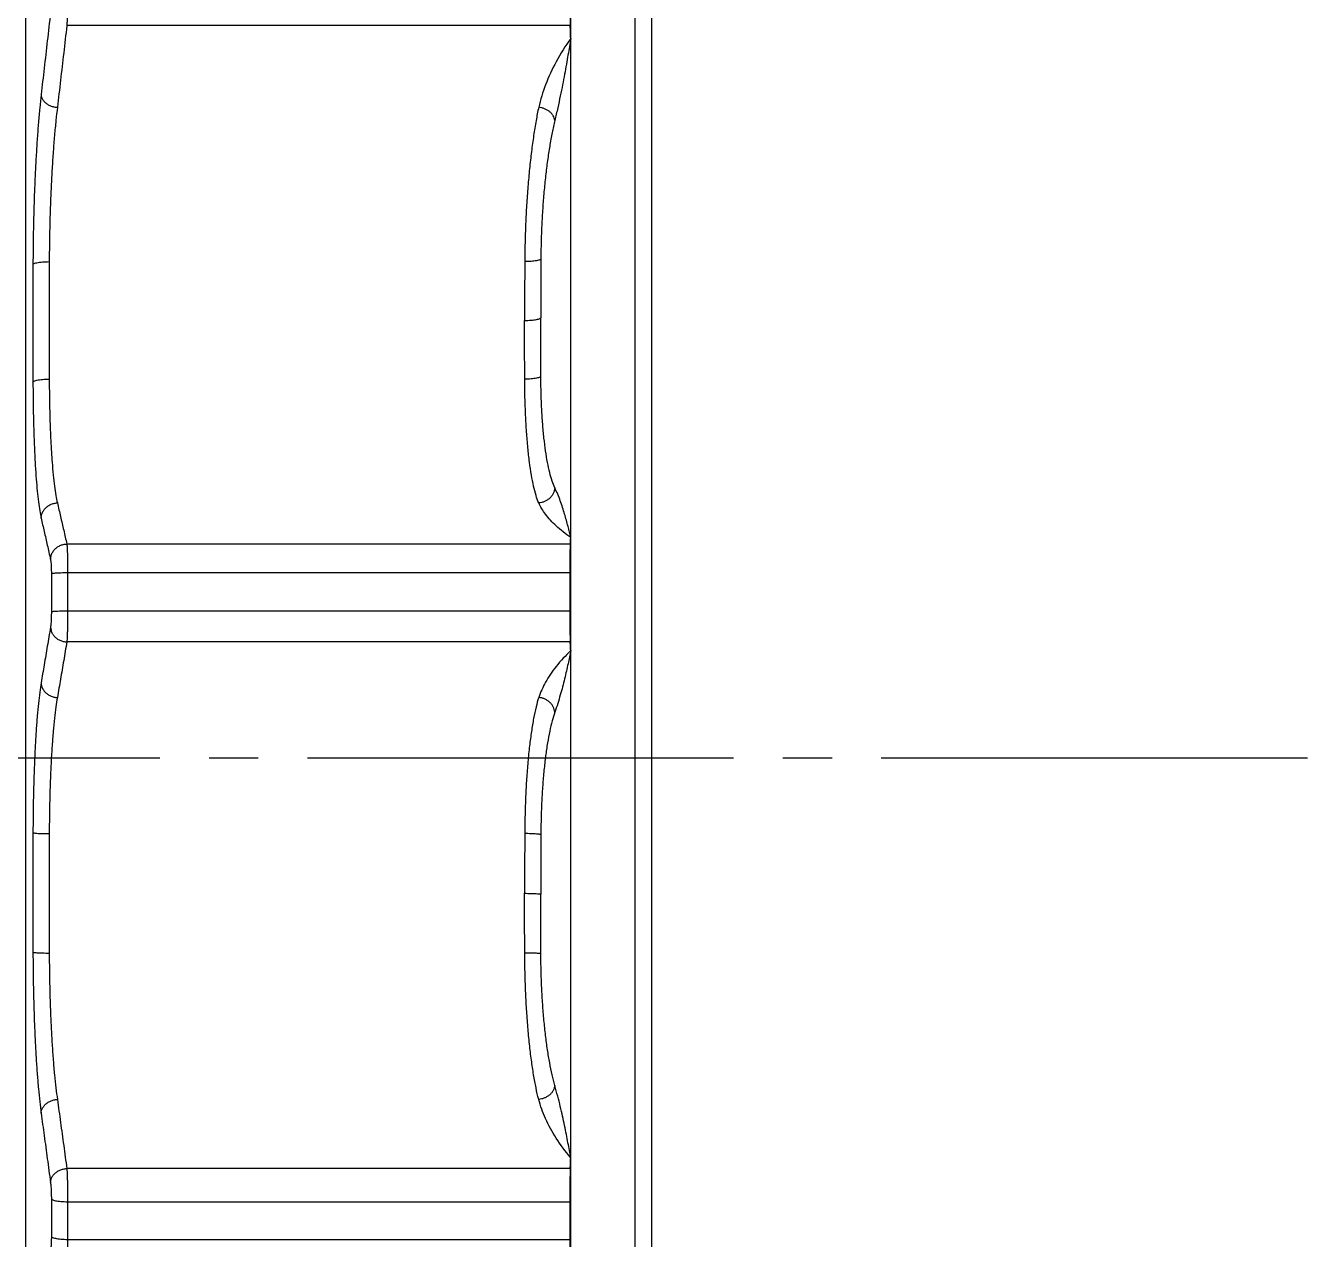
# Model space of a CAD drawing. Extents: x 21 to 383, y 33 to 269.
# Drawn here: x 343.5 to 382.6, y 177.25 to 214.27 of the extents above; entities that cross this region are included whole.
import ezdxf

# ---------------------------------------------------------------- set-up
doc = ezdxf.new("R2010")
doc.units = 0
doc.header["$MEASUREMENT"] = 0
doc.linetypes.add('CENTER', pattern=[17.5, 13, -1.5, 1.5, -1.5])
doc.layers.get('0').update_dxf_attribs({"linetype": 'CONTINUOUS'})
doc.layers.add('CENTER', color=1, linetype='CENTER')

msp = doc.modelspace()

# ---------------------------------------------------------------- linework, layer by layer
at = {"color": 7, "linetype": 'Continuous'}
for p, q in [((360.13, 116.66), (360.13, 267.7)), ((362.1, 116.177), (362.1, 267.677)), ((362.6, 116.677), (362.6, 267.177)), ((343.504, 258.896), (343.504, 125.484)), ((360.116, 214.272), (344.76, 214.272)), ((360.116, 198.459), (344.76, 198.459)), ((344.288, 197.556), (344.288, 196.396)), ((344.785, 197.588), (344.785, 196.421)), ((344.785, 197.588), (360.1, 197.588)), ((360.1, 197.588), (360.1, 196.421)), ((344.785, 196.421), (360.1, 196.421)), ((360.116, 195.473), (344.76, 195.473)), ((360.116, 179.407), (344.76, 179.407)), ((344.288, 178.479), (344.288, 177.338)), ((344.785, 178.397), (360.1, 178.397)), ((344.785, 178.397), (344.785, 177.248)), ((360.1, 178.397), (360.1, 177.248)), ((344.785, 177.248), (360.1, 177.248))]:
    msp.add_line(p, q, dxfattribs=at)
for points, knots in [([(344.785, 215.328), (344.785, 215.274), (344.784, 215.165), (344.783, 215.001), (344.78, 214.837), (344.776, 214.679), (344.772, 214.531), (344.766, 214.396), (344.762, 214.311), (344.76, 214.272)], [0, 0, 0, 0, 0.161613, 0.327093, 0.491879, 0.65143, 0.801345, 0.937482, 1.056079, 1.056079, 1.056079, 1.056079]), ([(360.1, 215.328), (360.1, 215.274), (360.1, 215.165), (360.101, 215.001), (360.103, 214.837), (360.105, 214.679), (360.108, 214.531), (360.111, 214.396), (360.114, 214.311), (360.116, 214.272)], [0, 0, 0, 0, 0.161652, 0.327157, 0.491947, 0.651471, 0.801323, 0.937364, 1.055834, 1.055834, 1.055834, 1.055834]), ([(344.263, 214.661), (344.23, 214.376), (344.165, 213.814), (344.07, 212.983), (344.007, 212.438), (343.976, 212.169)], [0, 0, 0, 0, 0.861526, 1.696951, 2.508819, 2.508819, 2.508819, 2.508819]), ([(344.76, 214.272), (344.728, 213.994), (344.664, 213.439), (344.568, 212.609), (344.505, 212.056), (344.473, 211.78)], [0, 0, 0, 0, 0.839485, 1.67549, 2.507998, 2.507998, 2.507998, 2.507998]), ([(360.13, 213.879), (360.128, 213.945), (360.123, 214.075), (360.118, 214.206), (360.116, 214.272)], [0, 0, 0, 0, 0.1956313, 0.3926174, 0.3926174, 0.3926174, 0.3926174]), ([(360.13, 213.879), (359.969, 213.653), (359.681, 213.198), (359.352, 212.492), (359.209, 212.013), (359.153, 211.78)], [0, 0, 0, 0, 0.834673, 1.611426, 2.328894, 2.328894, 2.328894, 2.328894]), ([(360.13, 213.879), (360.117, 213.799), (360.09, 213.631), (360.046, 213.369), (359.997, 213.087), (359.942, 212.785), (359.881, 212.463), (359.811, 212.12), (359.733, 211.756), (359.675, 211.508), (359.644, 211.38)], [0, 0, 0, 0, 0.244466, 0.510599, 0.796704, 1.103437, 1.431498, 1.781365, 2.153089, 2.546598, 2.546598, 2.546598, 2.546598]), ([(343.976, 212.169), (343.961, 212.034), (343.931, 211.751), (343.892, 211.309), (343.857, 210.834), (343.825, 210.331), (343.797, 209.804), (343.773, 209.258), (343.754, 208.698), (343.74, 208.129), (343.731, 207.558), (343.728, 207.177), (343.728, 206.987)], [0, 0, 0, 0, 0.407975, 0.853814, 1.331342, 1.836788, 2.365829, 2.914037, 3.476519, 4.047574, 4.621599, 5.189754, 5.189754, 5.189754, 5.189754]), ([(343.976, 212.169), (343.978, 212.141), (343.989, 212.084), (344.029, 212.004), (344.09, 211.932), (344.169, 211.87), (344.262, 211.823), (344.365, 211.792), (344.437, 211.782), (344.473, 211.78)], [0, 0, 0, 0, 0.0840409, 0.1721624, 0.2658122, 0.3652454, 0.4696663, 0.5774985, 0.6866858, 0.6866858, 0.6866858, 0.6866858]), ([(344.473, 211.78), (344.456, 211.646), (344.424, 211.361), (344.381, 210.912), (344.343, 210.425), (344.309, 209.905), (344.28, 209.36), (344.257, 208.797), (344.239, 208.224), (344.228, 207.648), (344.225, 207.263), (344.224, 207.072)], [0, 0, 0, 0, 0.407495, 0.85989, 1.351051, 1.874261, 2.422481, 2.988382, 3.564574, 4.14338, 4.717189, 4.717189, 4.717189, 4.717189]), ([(359.153, 211.78), (359.124, 211.645), (359.068, 211.36), (358.995, 210.91), (358.929, 210.421), (358.871, 209.9), (358.822, 209.355), (358.782, 208.793), (358.753, 208.22), (358.734, 207.646), (358.728, 207.263), (358.728, 207.072)], [0, 0, 0, 0, 0.414108, 0.872196, 1.367676, 1.89386, 2.443723, 3.010037, 3.585482, 4.162732, 4.734523, 4.734523, 4.734523, 4.734523]), ([(359.644, 211.38), (359.642, 211.404), (359.631, 211.454), (359.598, 211.523), (359.55, 211.589), (359.488, 211.648), (359.415, 211.698), (359.333, 211.738), (359.245, 211.766), (359.184, 211.777), (359.153, 211.78)], [0, 0, 0, 0, 0.0727356, 0.1491393, 0.2298421, 0.3148317, 0.4035451, 0.4949995, 0.5879318, 0.6809369, 0.6809369, 0.6809369, 0.6809369]), ([(359.644, 211.38), (359.614, 211.257), (359.558, 210.997), (359.485, 210.589), (359.419, 210.149), (359.361, 209.683), (359.312, 209.195), (359.273, 208.692), (359.244, 208.179), (359.225, 207.663), (359.22, 207.319), (359.219, 207.147)], [0, 0, 0, 0, 0.380447, 0.796808, 1.243405, 1.715204, 2.207179, 2.71398, 3.229764, 3.748146, 4.262263, 4.262263, 4.262263, 4.262263]), ([(343.728, 206.987), (343.727, 206.589), (343.726, 205.792), (343.726, 204.596), (343.727, 203.799), (343.728, 203.401)], [0, 0, 0, 0, 1.195441, 2.391389, 3.586835, 3.586835, 3.586835, 3.586835]), ([(343.728, 206.987), (343.731, 206.996), (343.752, 207.012), (343.794, 207.028), (343.855, 207.043), (343.932, 207.056), (344.022, 207.065), (344.121, 207.071), (344.189, 207.072), (344.224, 207.072)], [0, 0, 0, 0, 0.0277684, 0.0729094, 0.1359478, 0.2149067, 0.3066505, 0.4073094, 0.5125463, 0.5125463, 0.5125463, 0.5125463]), ([(344.224, 207.072), (344.224, 206.674), (344.222, 205.877), (344.222, 204.682), (344.224, 203.886), (344.224, 203.487)], [0, 0, 0, 0, 1.194923, 2.389799, 3.584719, 3.584719, 3.584719, 3.584719]), ([(358.728, 207.072), (358.727, 206.873), (358.725, 206.475), (358.724, 205.877), (358.723, 205.479), (358.723, 205.28)], [0, 0, 0, 0, 0.597561, 1.195012, 1.792364, 1.792364, 1.792364, 1.792364]), ([(359.219, 207.147), (359.211, 207.14), (359.187, 207.126), (359.142, 207.111), (359.081, 207.097), (359.005, 207.086), (358.919, 207.078), (358.825, 207.073), (358.761, 207.072), (358.728, 207.072)], [0, 0, 0, 0, 0.0321276, 0.0802142, 0.1437323, 0.2207227, 0.308432, 0.4035774, 0.502534, 0.502534, 0.502534, 0.502534]), ([(359.219, 207.147), (359.218, 206.948), (359.216, 206.551), (359.215, 205.954), (359.215, 205.556), (359.215, 205.357)], [0, 0, 0, 0, 0.596683, 1.193456, 1.790193, 1.790193, 1.790193, 1.790193]), ([(358.723, 205.28), (358.756, 205.28), (358.821, 205.281), (358.915, 205.286), (359.001, 205.295), (359.077, 205.306), (359.138, 205.32), (359.184, 205.336), (359.207, 205.349), (359.215, 205.357)], [0, 0, 0, 0, 0.0986665, 0.1935781, 0.2815131, 0.3591893, 0.4228574, 0.4707605, 0.5028504, 0.5028504, 0.5028504, 0.5028504]), ([(358.728, 203.487), (358.727, 203.687), (358.725, 204.085), (358.724, 204.682), (358.723, 205.081), (358.723, 205.28)], [0, 0, 0, 0, 0.597561, 1.195012, 1.792364, 1.792364, 1.792364, 1.792364]), ([(359.219, 203.567), (359.218, 203.766), (359.216, 204.164), (359.215, 204.76), (359.215, 205.158), (359.215, 205.357)], [0, 0, 0, 0, 0.596677, 1.193446, 1.790182, 1.790182, 1.790182, 1.790182]), ([(343.728, 203.401), (343.731, 203.409), (343.752, 203.425), (343.794, 203.441), (343.855, 203.457), (343.932, 203.47), (344.022, 203.48), (344.121, 203.486), (344.189, 203.487), (344.224, 203.487)], [0, 0, 0, 0, 0.0278274, 0.0730392, 0.1361442, 0.2151595, 0.306946, 0.4076315, 0.5128775, 0.5128775, 0.5128775, 0.5128775]), ([(343.728, 203.401), (343.728, 203.215), (343.731, 202.849), (343.74, 202.312), (343.754, 201.798), (343.773, 201.314), (343.796, 200.864), (343.824, 200.453), (343.855, 200.083), (343.891, 199.76), (343.929, 199.486), (343.96, 199.32), (343.976, 199.247)], [0, 0, 0, 0, 0.556932, 1.097356, 1.61302, 2.099064, 2.550734, 2.964101, 3.335698, 3.662173, 3.940544, 4.166495, 4.166495, 4.166495, 4.166495]), ([(344.224, 203.487), (344.225, 203.3), (344.228, 202.933), (344.239, 202.394), (344.256, 201.882), (344.279, 201.405), (344.308, 200.968), (344.341, 200.577), (344.379, 200.238), (344.421, 199.955), (344.455, 199.787), (344.473, 199.713)], [0, 0, 0, 0, 0.561283, 1.102609, 1.616817, 2.097049, 2.536969, 2.930754, 3.273291, 3.560093, 3.787699, 3.787699, 3.787699, 3.787699]), ([(359.219, 203.567), (359.211, 203.559), (359.188, 203.545), (359.142, 203.53), (359.081, 203.516), (359.005, 203.504), (358.919, 203.495), (358.825, 203.489), (358.761, 203.488), (358.728, 203.487)], [0, 0, 0, 0, 0.0322596, 0.0804843, 0.1441283, 0.2212236, 0.3090116, 0.4042056, 0.5031787, 0.5031787, 0.5031787, 0.5031787]), ([(359.153, 199.713), (359.122, 199.786), (359.064, 199.954), (358.992, 200.239), (358.927, 200.58), (358.869, 200.971), (358.82, 201.409), (358.781, 201.886), (358.752, 202.397), (358.733, 202.935), (358.728, 203.301), (358.728, 203.487)], [0, 0, 0, 0, 0.237573, 0.531902, 0.879956, 1.277593, 1.719775, 2.200818, 2.714558, 3.254472, 3.813767, 3.813767, 3.813767, 3.813767]), ([(359.644, 200.175), (359.612, 200.241), (359.554, 200.394), (359.482, 200.652), (359.417, 200.959), (359.36, 201.311), (359.311, 201.703), (359.272, 202.13), (359.243, 202.588), (359.225, 203.07), (359.22, 203.399), (359.219, 203.567)], [0, 0, 0, 0, 0.220284, 0.489329, 0.804135, 1.161378, 1.557397, 1.988048, 2.448548, 2.93337, 3.436229, 3.436229, 3.436229, 3.436229]), ([(359.644, 200.175), (359.642, 200.145), (359.631, 200.086), (359.599, 200.002), (359.551, 199.923), (359.49, 199.854), (359.416, 199.797), (359.334, 199.753), (359.245, 199.724), (359.184, 199.715), (359.153, 199.713)], [0, 0, 0, 0, 0.0888608, 0.1788648, 0.2700083, 0.3621325, 0.4549498, 0.5480838, 0.6411181, 0.7336492, 0.7336492, 0.7336492, 0.7336492]), ([(360.13, 198.657), (360.117, 198.712), (360.09, 198.826), (360.047, 199.001), (359.998, 199.185), (359.943, 199.377), (359.882, 199.574), (359.813, 199.775), (359.735, 199.977), (359.675, 200.109), (359.644, 200.175)], [0, 0, 0, 0, 0.169455, 0.350668, 0.541443, 0.740988, 0.948233, 1.161583, 1.378739, 1.596895, 1.596895, 1.596895, 1.596895]), ([(343.976, 199.247), (343.978, 199.281), (343.988, 199.351), (344.027, 199.449), (344.088, 199.537), (344.167, 199.611), (344.26, 199.667), (344.364, 199.703), (344.437, 199.713), (344.473, 199.713)], [0, 0, 0, 0, 0.103629, 0.2083878, 0.3145111, 0.4219709, 0.5304913, 0.6396055, 0.7487422, 0.7487422, 0.7487422, 0.7487422]), ([(344.473, 199.713), (344.505, 199.575), (344.568, 199.297), (344.664, 198.879), (344.728, 198.599), (344.76, 198.459)], [0, 0, 0, 0, 0.426948, 0.855741, 1.286367, 1.286367, 1.286367, 1.286367]), ([(360.13, 198.657), (359.975, 198.767), (359.699, 198.983), (359.365, 199.338), (359.211, 199.592), (359.153, 199.713)], [0, 0, 0, 0, 0.568507, 1.049709, 1.453486, 1.453486, 1.453486, 1.453486]), ([(343.976, 199.247), (344.007, 199.111), (344.07, 198.837), (344.165, 198.418), (344.23, 198.135), (344.263, 197.992)], [0, 0, 0, 0, 0.416551, 0.845152, 1.287205, 1.287205, 1.287205, 1.287205]), ([(360.116, 198.459), (360.118, 198.492), (360.123, 198.558), (360.128, 198.624), (360.13, 198.657)], [0, 0, 0, 0, 0.0993393, 0.1979937, 0.1979937, 0.1979937, 0.1979937]), ([(344.263, 197.992), (344.264, 198.026), (344.275, 198.096), (344.314, 198.194), (344.375, 198.282), (344.453, 198.357), (344.547, 198.413), (344.651, 198.449), (344.724, 198.459), (344.76, 198.459)], [0, 0, 0, 0, 0.1037317, 0.2085976, 0.3148322, 0.4224066, 0.5310425, 0.6402704, 0.7495163, 0.7495163, 0.7495163, 0.7495163]), ([(344.76, 198.459), (344.763, 198.437), (344.767, 198.384), (344.772, 198.293), (344.776, 198.181), (344.78, 198.051), (344.783, 197.906), (344.784, 197.75), (344.785, 197.643), (344.785, 197.588)], [0, 0, 0, 0, 0.0676528, 0.1593713, 0.2726552, 0.4043876, 0.550938, 0.7082689, 0.8720453, 0.8720453, 0.8720453, 0.8720453]), ([(360.116, 198.459), (360.114, 198.437), (360.111, 198.384), (360.108, 198.293), (360.105, 198.181), (360.103, 198.051), (360.101, 197.906), (360.1, 197.75), (360.1, 197.643), (360.1, 197.588)], [0, 0, 0, 0, 0.067469, 0.1590677, 0.2722773, 0.4039743, 0.5505215, 0.7078709, 0.8716795, 0.8716795, 0.8716795, 0.8716795]), ([(344.263, 197.992), (344.266, 197.978), (344.271, 197.946), (344.277, 197.89), (344.282, 197.82), (344.285, 197.739), (344.287, 197.649), (344.288, 197.587), (344.288, 197.556)], [0, 0, 0, 0, 0.0410339, 0.0982261, 0.1692767, 0.2515963, 0.3422118, 0.4371734, 0.4371734, 0.4371734, 0.4371734]), ([(344.288, 197.556), (344.293, 197.56), (344.315, 197.565), (344.355, 197.572), (344.416, 197.577), (344.492, 197.582), (344.582, 197.585), (344.681, 197.588), (344.75, 197.588), (344.785, 197.588)], [0, 0, 0, 0, 0.0211427, 0.0630337, 0.124291, 0.2022904, 0.2935803, 0.3940859, 0.4993073, 0.4993073, 0.4993073, 0.4993073]), ([(344.288, 196.396), (344.288, 196.364), (344.287, 196.3), (344.285, 196.207), (344.282, 196.12), (344.277, 196.043), (344.271, 195.977), (344.266, 195.938), (344.263, 195.921)], [0, 0, 0, 0, 0.0962171, 0.1904022, 0.2784617, 0.3572046, 0.4237464, 0.475326, 0.475326, 0.475326, 0.475326]), ([(344.288, 196.396), (344.294, 196.399), (344.315, 196.402), (344.355, 196.408), (344.416, 196.412), (344.492, 196.416), (344.582, 196.419), (344.681, 196.42), (344.75, 196.421), (344.785, 196.421)], [0, 0, 0, 0, 0.0206485, 0.0623223, 0.1234627, 0.2013991, 0.2926589, 0.393154, 0.4983745, 0.4983745, 0.4983745, 0.4983745]), ([(344.785, 196.421), (344.785, 196.366), (344.784, 196.256), (344.783, 196.095), (344.78, 195.941), (344.776, 195.799), (344.772, 195.673), (344.767, 195.566), (344.762, 195.501), (344.76, 195.473)], [0, 0, 0, 0, 0.1656642, 0.3282899, 0.4833963, 0.626709, 0.7542753, 0.862577, 0.948636, 0.948636, 0.948636, 0.948636]), ([(360.1, 196.421), (360.1, 196.366), (360.1, 196.256), (360.101, 196.095), (360.103, 195.941), (360.105, 195.799), (360.108, 195.673), (360.111, 195.566), (360.114, 195.501), (360.116, 195.473)], [0, 0, 0, 0, 0.1657033, 0.3283515, 0.4834566, 0.626735, 0.7542298, 0.8624227, 0.9483291, 0.9483291, 0.9483291, 0.9483291]), ([(344.263, 195.921), (344.23, 195.727), (344.165, 195.345), (344.07, 194.779), (344.007, 194.408), (343.976, 194.225)], [0, 0, 0, 0, 0.590795, 1.163667, 1.720363, 1.720363, 1.720363, 1.720363]), ([(344.263, 195.921), (344.264, 195.888), (344.275, 195.822), (344.314, 195.728), (344.375, 195.644), (344.454, 195.573), (344.547, 195.519), (344.651, 195.484), (344.724, 195.474), (344.76, 195.473)], [0, 0, 0, 0, 0.0986631, 0.1992343, 0.3022571, 0.407789, 0.5154224, 0.6243835, 0.733677, 0.733677, 0.733677, 0.733677]), ([(344.76, 195.473), (344.728, 195.284), (344.664, 194.906), (344.568, 194.341), (344.505, 193.965), (344.473, 193.777)], [0, 0, 0, 0, 0.575587, 1.148763, 1.719513, 1.719513, 1.719513, 1.719513]), ([(360.13, 195.206), (359.972, 195.055), (359.69, 194.754), (359.358, 194.273), (359.21, 193.938), (359.153, 193.777)], [0, 0, 0, 0, 0.654297, 1.233939, 1.745632, 1.745632, 1.745632, 1.745632]), ([(360.13, 195.206), (360.117, 195.141), (360.09, 195.007), (360.047, 194.8), (359.998, 194.579), (359.943, 194.347), (359.881, 194.104), (359.812, 193.851), (359.734, 193.591), (359.675, 193.417), (359.644, 193.329)], [0, 0, 0, 0, 0.19746, 0.410181, 0.636084, 0.874829, 1.125888, 1.388272, 1.660325, 1.93991, 1.93991, 1.93991, 1.93991]), ([(360.13, 195.206), (360.128, 195.25), (360.123, 195.339), (360.118, 195.428), (360.116, 195.473)], [0, 0, 0, 0, 0.133225, 0.2673728, 0.2673728, 0.2673728, 0.2673728]), ([(343.976, 194.225), (343.96, 194.129), (343.93, 193.921), (343.891, 193.585), (343.856, 193.205), (343.824, 192.784), (343.796, 192.327), (343.773, 191.837), (343.754, 191.32), (343.74, 190.779), (343.731, 190.221), (343.728, 189.845), (343.728, 189.655)], [0, 0, 0, 0, 0.29118, 0.630837, 1.013862, 1.436917, 1.896248, 2.387995, 2.907836, 3.450606, 4.011119, 4.580815, 4.580815, 4.580815, 4.580815]), ([(343.976, 194.225), (343.978, 194.192), (343.988, 194.126), (344.028, 194.032), (344.088, 193.948), (344.167, 193.877), (344.261, 193.823), (344.364, 193.788), (344.437, 193.778), (344.473, 193.777)], [0, 0, 0, 0, 0.0985675, 0.1990383, 0.3019543, 0.4073735, 0.514891, 0.6237369, 0.73292, 0.73292, 0.73292, 0.73292]), ([(344.473, 193.777), (344.455, 193.682), (344.422, 193.471), (344.38, 193.127), (344.342, 192.732), (344.308, 192.291), (344.279, 191.811), (344.256, 191.296), (344.239, 190.755), (344.228, 190.195), (344.225, 189.816), (344.224, 189.625)], [0, 0, 0, 0, 0.292095, 0.639701, 1.038276, 1.482445, 1.966267, 2.483288, 3.026758, 3.589444, 4.163948, 4.163948, 4.163948, 4.163948]), ([(359.153, 193.777), (359.123, 193.682), (359.066, 193.471), (358.993, 193.126), (358.928, 192.729), (358.87, 192.287), (358.821, 191.806), (358.781, 191.292), (358.752, 190.752), (358.734, 190.194), (358.728, 189.816), (358.728, 189.625)], [0, 0, 0, 0, 0.300309, 0.65449, 1.057971, 1.50555, 1.991369, 2.509093, 3.052044, 3.613311, 4.18582, 4.18582, 4.18582, 4.18582]), ([(359.644, 193.329), (359.642, 193.358), (359.631, 193.414), (359.599, 193.495), (359.551, 193.57), (359.489, 193.637), (359.416, 193.693), (359.334, 193.736), (359.245, 193.766), (359.184, 193.775), (359.153, 193.777)], [0, 0, 0, 0, 0.0847364, 0.1713192, 0.2598966, 0.3503404, 0.4422785, 0.5351539, 0.6282981, 0.7210113, 0.7210113, 0.7210113, 0.7210113]), ([(359.644, 193.329), (359.613, 193.242), (359.556, 193.051), (359.483, 192.737), (359.418, 192.38), (359.36, 191.984), (359.312, 191.553), (359.272, 191.093), (359.243, 190.609), (359.225, 190.108), (359.22, 189.768), (359.219, 189.597)], [0, 0, 0, 0, 0.277047, 0.599883, 0.964228, 1.365985, 1.800898, 2.264311, 2.75098, 3.254985, 3.769732, 3.769732, 3.769732, 3.769732]), ([(343.728, 189.655), (343.727, 189.25), (343.726, 188.44), (343.726, 187.225), (343.727, 186.415), (343.728, 186.01)], [0, 0, 0, 0, 1.214599, 2.429711, 3.644308, 3.644308, 3.644308, 3.644308]), ([(343.728, 189.655), (343.733, 189.65), (343.755, 189.647), (343.795, 189.64), (343.855, 189.636), (343.932, 189.631), (344.022, 189.628), (344.121, 189.625), (344.189, 189.625), (344.224, 189.625)], [0, 0, 0, 0, 0.0208935, 0.0626814, 0.1238881, 0.2018645, 0.2931468, 0.3936529, 0.4988771, 0.4988771, 0.4988771, 0.4988771]), ([(344.224, 189.625), (344.224, 189.22), (344.222, 188.411), (344.222, 187.197), (344.224, 186.387), (344.224, 185.983)], [0, 0, 0, 0, 1.214069, 2.428092, 3.642157, 3.642157, 3.642157, 3.642157]), ([(358.728, 189.625), (358.727, 189.422), (358.725, 189.018), (358.724, 188.411), (358.723, 188.006), (358.723, 187.804)], [0, 0, 0, 0, 0.607135, 1.21416, 1.821083, 1.821083, 1.821083, 1.821083]), ([(359.219, 189.597), (359.21, 189.6), (359.186, 189.604), (359.141, 189.609), (359.08, 189.614), (359.005, 189.618), (358.919, 189.622), (358.825, 189.624), (358.761, 189.625), (358.728, 189.625)], [0, 0, 0, 0, 0.0274211, 0.0729919, 0.135092, 0.2113196, 0.2986779, 0.3937147, 0.4926669, 0.4926669, 0.4926669, 0.4926669]), ([(359.219, 189.597), (359.218, 189.395), (359.216, 188.99), (359.215, 188.384), (359.215, 187.98), (359.215, 187.778)], [0, 0, 0, 0, 0.60624, 1.212572, 1.81887, 1.81887, 1.81887, 1.81887]), ([(358.723, 187.804), (358.756, 187.804), (358.821, 187.803), (358.914, 187.802), (359.001, 187.799), (359.076, 187.795), (359.138, 187.79), (359.182, 187.785), (359.206, 187.781), (359.215, 187.778)], [0, 0, 0, 0, 0.0986512, 0.1934228, 0.280955, 0.3577914, 0.4199485, 0.4652455, 0.492546, 0.492546, 0.492546, 0.492546]), ([(358.728, 185.983), (358.727, 186.185), (358.725, 186.59), (358.724, 187.197), (358.723, 187.601), (358.723, 187.804)], [0, 0, 0, 0, 0.607135, 1.21416, 1.821083, 1.821083, 1.821083, 1.821083]), ([(359.219, 185.959), (359.218, 186.161), (359.216, 186.565), (359.215, 187.171), (359.215, 187.576), (359.215, 187.778)], [0, 0, 0, 0, 0.606242, 1.212575, 1.818874, 1.818874, 1.818874, 1.818874]), ([(343.728, 186.01), (343.733, 186.006), (343.755, 186.003), (343.795, 185.996), (343.855, 185.992), (343.932, 185.988), (344.022, 185.985), (344.121, 185.983), (344.189, 185.983), (344.224, 185.983)], [0, 0, 0, 0, 0.0208663, 0.0626278, 0.123811, 0.2017679, 0.2930357, 0.3935329, 0.4987543, 0.4987543, 0.4987543, 0.4987543]), ([(343.728, 186.01), (343.728, 185.819), (343.731, 185.437), (343.74, 184.869), (343.754, 184.309), (343.773, 183.766), (343.797, 183.244), (343.824, 182.748), (343.856, 182.283), (343.892, 181.852), (343.931, 181.46), (343.961, 181.212), (343.976, 181.096)], [0, 0, 0, 0, 0.573438, 1.145221, 1.706562, 2.252017, 2.776118, 3.274212, 3.742125, 4.175775, 4.57157, 4.92382, 4.92382, 4.92382, 4.92382]), ([(344.224, 185.983), (344.225, 185.79), (344.228, 185.405), (344.239, 184.832), (344.256, 184.271), (344.28, 183.728), (344.309, 183.211), (344.342, 182.727), (344.381, 182.282), (344.423, 181.883), (344.456, 181.633), (344.473, 181.517)], [0, 0, 0, 0, 0.57878, 1.154179, 1.718578, 2.264436, 2.78452, 3.271897, 3.720133, 4.123142, 4.475541, 4.475541, 4.475541, 4.475541]), ([(359.219, 185.959), (359.21, 185.962), (359.186, 185.966), (359.141, 185.971), (359.08, 185.975), (359.005, 185.979), (358.919, 185.981), (358.825, 185.983), (358.761, 185.983), (358.728, 185.983)], [0, 0, 0, 0, 0.0273682, 0.0728894, 0.1349456, 0.2111371, 0.2984684, 0.3934886, 0.4924352, 0.4924352, 0.4924352, 0.4924352]), ([(359.153, 181.517), (359.123, 181.633), (359.067, 181.883), (358.994, 182.284), (358.928, 182.73), (358.87, 183.215), (358.821, 183.733), (358.782, 184.275), (358.752, 184.836), (358.734, 185.407), (358.728, 185.79), (358.728, 185.983)], [0, 0, 0, 0, 0.359658, 0.768797, 1.221717, 1.712389, 2.234298, 2.780599, 3.344229, 3.918006, 4.494703, 4.494703, 4.494703, 4.494703]), ([(359.644, 181.944), (359.614, 182.05), (359.557, 182.278), (359.484, 182.641), (359.418, 183.043), (359.361, 183.478), (359.312, 183.941), (359.273, 184.426), (359.244, 184.929), (359.225, 185.441), (359.22, 185.786), (359.219, 185.959)], [0, 0, 0, 0, 0.330927, 0.703217, 1.111766, 1.551928, 2.019004, 2.507938, 3.013134, 3.528384, 4.046904, 4.046904, 4.046904, 4.046904]), ([(359.644, 181.944), (359.642, 181.918), (359.631, 181.865), (359.599, 181.789), (359.551, 181.718), (359.489, 181.655), (359.416, 181.601), (359.334, 181.559), (359.245, 181.53), (359.184, 181.52), (359.153, 181.517)], [0, 0, 0, 0, 0.079329, 0.1613414, 0.2464008, 0.3344341, 0.4249822, 0.5172877, 0.6103972, 0.7032717, 0.7032717, 0.7032717, 0.7032717]), ([(360.13, 179.739), (360.117, 179.812), (360.09, 179.965), (360.046, 180.201), (359.997, 180.454), (359.943, 180.724), (359.881, 181.009), (359.812, 181.309), (359.733, 181.623), (359.675, 181.836), (359.644, 181.944)], [0, 0, 0, 0, 0.222624, 0.463838, 0.721733, 0.99646, 1.288093, 1.596351, 1.920392, 2.259044, 2.259044, 2.259044, 2.259044]), ([(343.976, 181.096), (343.978, 181.126), (343.988, 181.188), (344.028, 181.276), (344.089, 181.355), (344.168, 181.421), (344.261, 181.472), (344.364, 181.506), (344.437, 181.516), (344.473, 181.517)], [0, 0, 0, 0, 0.0919996, 0.1868774, 0.2855853, 0.3882876, 0.4944137, 0.6028235, 0.7120234, 0.7120234, 0.7120234, 0.7120234]), ([(344.473, 181.517), (344.505, 181.284), (344.568, 180.816), (344.664, 180.112), (344.728, 179.642), (344.76, 179.407)], [0, 0, 0, 0, 0.706866, 1.416713, 2.129526, 2.129526, 2.129526, 2.129526]), ([(360.13, 179.739), (359.97, 179.93), (359.684, 180.311), (359.354, 180.91), (359.209, 181.319), (359.153, 181.517)], [0, 0, 0, 0, 0.745158, 1.42528, 2.043001, 2.043001, 2.043001, 2.043001]), ([(343.976, 181.096), (344.007, 180.868), (344.07, 180.406), (344.165, 179.702), (344.23, 179.226), (344.263, 178.985)], [0, 0, 0, 0, 0.689471, 1.398822, 2.13037, 2.13037, 2.13037, 2.13037]), ([(360.116, 179.407), (360.118, 179.463), (360.123, 179.573), (360.128, 179.684), (360.13, 179.739)], [0, 0, 0, 0, 0.1668756, 0.3326012, 0.3326012, 0.3326012, 0.3326012]), ([(344.263, 178.985), (344.264, 179.015), (344.275, 179.078), (344.315, 179.165), (344.375, 179.244), (344.454, 179.311), (344.548, 179.362), (344.651, 179.396), (344.724, 179.405), (344.76, 179.407)], [0, 0, 0, 0, 0.0920847, 0.1870525, 0.285859, 0.388669, 0.4949092, 0.6034346, 0.712746, 0.712746, 0.712746, 0.712746]), ([(344.76, 179.407), (344.762, 179.373), (344.767, 179.297), (344.772, 179.175), (344.776, 179.037), (344.78, 178.886), (344.783, 178.726), (344.784, 178.562), (344.785, 178.452), (344.785, 178.397)], [0, 0, 0, 0, 0.103134, 0.226321, 0.366162, 0.518797, 0.680014, 0.845371, 1.01031, 1.01031, 1.01031, 1.01031]), ([(360.116, 179.407), (360.114, 179.373), (360.111, 179.297), (360.108, 179.175), (360.105, 179.037), (360.103, 178.886), (360.101, 178.726), (360.1, 178.562), (360.1, 178.452), (360.1, 178.397)], [0, 0, 0, 0, 0.102995, 0.226083, 0.365862, 0.51847, 0.67969, 0.845068, 1.010041, 1.010041, 1.010041, 1.010041]), ([(344.263, 178.985), (344.266, 178.964), (344.271, 178.919), (344.277, 178.846), (344.282, 178.762), (344.285, 178.67), (344.287, 178.575), (344.288, 178.511), (344.288, 178.479)], [0, 0, 0, 0, 0.061363, 0.1362241, 0.221424, 0.3138363, 0.4101065, 0.5060677, 0.5060677, 0.5060677, 0.5060677]), ([(344.288, 178.479), (344.292, 178.471), (344.313, 178.456), (344.354, 178.44), (344.415, 178.426), (344.492, 178.413), (344.582, 178.404), (344.681, 178.398), (344.75, 178.397), (344.785, 178.397)], [0, 0, 0, 0, 0.027259, 0.0721464, 0.1350549, 0.2139518, 0.3056726, 0.4063281, 0.511566, 0.511566, 0.511566, 0.511566]), ([(344.288, 177.338), (344.288, 177.307), (344.287, 177.248), (344.285, 177.163), (344.282, 177.089), (344.277, 177.027), (344.271, 176.982), (344.266, 176.956), (344.263, 176.947)], [0, 0, 0, 0, 0.0922028, 0.1778207, 0.2531076, 0.3153571, 0.3623286, 0.3922838, 0.3922838, 0.3922838, 0.3922838]), ([(344.288, 177.338), (344.292, 177.329), (344.312, 177.312), (344.354, 177.295), (344.415, 177.279), (344.492, 177.266), (344.582, 177.256), (344.681, 177.25), (344.75, 177.248), (344.785, 177.248)], [0, 0, 0, 0, 0.0283498, 0.0738267, 0.137068, 0.2161475, 0.3079563, 0.4086426, 0.513884, 0.513884, 0.513884, 0.513884]), ([(344.785, 177.248), (344.785, 177.195), (344.784, 177.092), (344.783, 176.944), (344.78, 176.81), (344.777, 176.693), (344.772, 176.597), (344.767, 176.524), (344.763, 176.483), (344.76, 176.467)], [0, 0, 0, 0, 0.1593059, 0.308861, 0.4445453, 0.5626227, 0.6598441, 0.7335499, 0.7817852, 0.7817852, 0.7817852, 0.7817852]), ([(360.1, 177.248), (360.1, 177.195), (360.1, 177.092), (360.101, 176.944), (360.103, 176.81), (360.105, 176.693), (360.108, 176.597), (360.111, 176.524), (360.114, 176.483), (360.116, 176.467)], [0, 0, 0, 0, 0.1593427, 0.3089152, 0.4445909, 0.5626243, 0.659759, 0.7333232, 0.7813165, 0.7813165, 0.7813165, 0.7813165])]:
    msp.add_open_spline(points, degree=3, knots=knots, dxfattribs=at)
at = {"layer": 'CENTER', "color": 1, "linetype": 'CENTER'}
msp.add_line((382.6, 191.927), (289.6, 191.927), dxfattribs=at)

doc.saveas('drawing.dxf')
